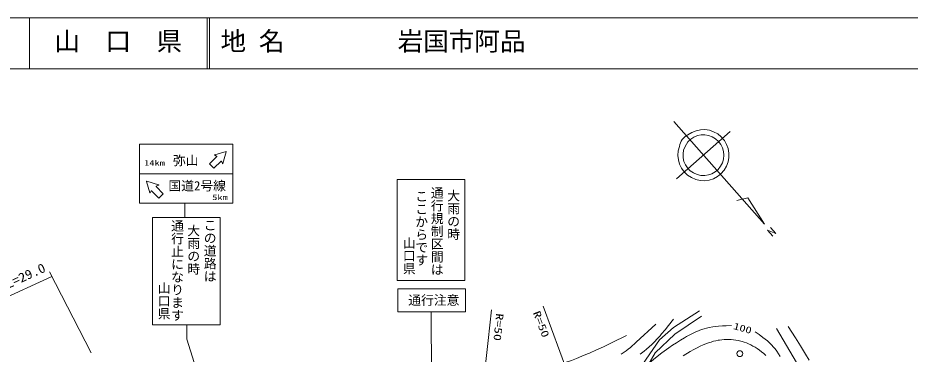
# Model space of a CAD drawing. Units: millimetres, scale not verified. Extents: x 40000 to 680000, y 20000 to 380000.
# Drawn here: x 330744 to 505254, y 314182 to 380000 of the extents above; entities that cross this region are included whole.
import ezdxf
from ezdxf.enums import TextEntityAlignment as Align

# ---------------------------------------------------------------- set-up
doc = ezdxf.new("R2010")
doc.units = ezdxf.units.MM
doc.header["$LTSCALE"] = 1000
for name, color, linetype, lineweight in [('M-BGD', 7, 'Continuous', 13), ('M-BMK-LINE', 2, 'Continuous', 13), ('M-BMK-SRVR', 3, 'Continuous', 13), ('M-STR-HTXT', 7, 'Continuous', 13), ('M-STR-STRC', 7, 'Continuous', 13), ('M-TTL', 2, 'Continuous', 13), ('M-TTL-LINE', 7, 'Continuous', 13), ('M-TTL-TXT', 7, 'Continuous', 13)]:
    doc.layers.add(name, color=color, linetype=linetype, lineweight=lineweight)
doc.styles.add('@ＭＳ ゴシック', font='')
doc.styles.add('ＭＳ ゴシック', font='')
doc.styles.get('@ＭＳ ゴシック').set_extended_font_data('@MS Gothic')
doc.styles.get('ＭＳ ゴシック').set_extended_font_data('MS Gothic')

msp = doc.modelspace()

# ---------------------------------------------------------------- linework, layer by layer
at = {"layer": 'M-BGD'}
for p, q in [((458973, 319431), (464053, 322649)), ((464476, 321633), (459227, 318077)), ((456264, 316976), (458973, 319431)), ((459227, 318077), (455417, 314436)), ((459227, 318077), (455417, 314436)), ((450506, 308679), (456264, 316976)), ((455417, 314436), (452030, 308763))]:
    msp.add_line(p, q, dxfattribs=at)
for points in [[(448714, 314170), (448945, 314303), (449322, 314541), (449697, 314802), (450134, 315133), (450560, 315482), (451701, 316498), (455517, 320043)], [(452471, 314175), (452995, 314574), (453214, 314749), (453712, 315166), (454205, 315604), (454728, 316099), (455238, 316608), (455796, 317197), (456340, 317800), (456636, 318139), (457332, 318965), (458018, 319812), (458997, 321050)], [(454270, 312515), (455472, 313475), (456685, 314420), (458068, 315435), (458793, 315933), (459537, 316419), (460309, 316899), (461091, 317362), (461535, 317615), (462167, 317962), (462817, 318295), (463314, 318530), (463829, 318750), (464006, 318820), (464475, 318991), (464961, 319146), (465453, 319282), (465959, 319401), (466666, 319533), (467230, 319611), (467796, 319669), (468544, 319721), (469293, 319753), (470315, 319779)], [(485488, 312994), (484775, 314208), (483823, 315780), (482848, 317351), (481420, 319617)], [(428926, 310255), (430738, 310637), (432553, 311042), (433661, 311307), (434772, 311595), (436183, 311998), (437097, 312287), (438005, 312594), (438991, 312951), (439971, 313327), (441075, 313773), (442180, 314241), (442565, 314409), (443916, 315014), (445268, 315642), (447341, 316636), (449406, 317649), (449755, 317821)], [(474952, 318547), (475715, 318019), (476471, 317472), (476921, 317123), (477355, 316759), (477843, 316310), (478174, 315970), (478490, 315617), (478824, 315212), (479149, 314786), (479512, 314273), (479860, 313746)], [(479083, 319210), (483021, 312548)], [(460874, 313874), (462258, 314700), (462940, 315083), (463628, 315447), (464197, 315726), (464780, 315991), (465295, 316204), (465826, 316401), (466306, 316558), (466800, 316699), (467262, 316811), (467729, 316902), (467984, 316943), (468439, 317001), (468898, 317038), (469359, 317056), (469822, 317053), (470276, 317031), (470738, 316989), (471188, 316927), (471634, 316846), (472387, 316659), (472809, 316527), (473234, 316372), (473661, 316194), (474080, 315997), (474509, 315773), (474929, 315531), (475356, 315261), (475774, 314973), (476197, 314657), (476616, 314319), (477038, 313952)]]:
    msp.add_lwpolyline(points, dxfattribs=at)
msp.add_circle((471942, 314282), 574, dxfattribs=at)
at = {"layer": 'M-BMK-LINE'}
msp.add_line((441786, 301059), (433512, 323547), dxfattribs=at)
msp.add_lwpolyline([(423394, 322880), (422729, 316881), (420704, 298603)], dxfattribs=at)
at = {"layer": 'M-BMK-SRVR'}
for p, q in [((476755, 339643), (459026, 359699)), ((459589, 348493), (470078, 357765)), ((461223, 354851), (461777, 355710)), ((473530, 344801), (471369, 344225)), ((476755, 339643), (473530, 344801)), ((477943, 338957), (478965, 337800)), ((478965, 337800), (477340, 338430)), ((477340, 338430), (478372, 337274))]:
    msp.add_line(p, q, dxfattribs=at)
for centre, radius, start, end in [((464833, 353129), 5000, 159.85956, 127.67688), ((463207, 354321), 3113, 117.3371, 170.19937), ((464833, 353129), 4000, 154.50684, 139.819)]:
    msp.add_arc(centre, radius, start, end, dxfattribs=at)
at = {"layer": 'M-STR-HTXT'}
for p, q in [((336904, 330274), (345104, 314439)), ((313658, 318549), (337364, 329386))]:
    msp.add_line(p, q, dxfattribs=at)
at = {"layer": 'M-STR-STRC'}
for p, q in [((372802, 355258), (354562, 355258)), ((354562, 349498), (354562, 355258)), ((354562, 355258), (372802, 355258)), ((372802, 355258), (372802, 349498)), ((368211, 351428), (369630, 352847)), ((369621, 352916), (369242, 353125)), ((369251, 353204), (371454, 353857)), ((371508, 353803), (370831, 351487)), ((368211, 351428), (369077, 350562)), ((370484, 351969), (369077, 350562)), ((370750, 351482), (370555, 351955)), ((372802, 349498), (354562, 349498)), ((354562, 343738), (354562, 349498)), ((354562, 349498), (372802, 349498)), ((372802, 349498), (372802, 343738)), ((356546, 345761), (355894, 347965)), ((355947, 348018), (358264, 347342)), ((404940, 328574), (404940, 348374)), ((404940, 348374), (418163, 348374)), ((418163, 348374), (418163, 328574)), ((356835, 346131), (356626, 345753)), ((358322, 344722), (356903, 346141)), ((357782, 346995), (359189, 345588)), ((358268, 347260), (357796, 347066)), ((358322, 344722), (359189, 345588)), ((372802, 343738), (354562, 343738)), ((363395, 343738), (363395, 340942)), ((357059, 319937), (357059, 340942)), ((357059, 340942), (370281, 340942)), ((370281, 340942), (370281, 319937)), ((404940, 328574), (418163, 328574)), ((405057, 322447), (405057, 326965)), ((405057, 326965), (418279, 326965)), ((418279, 326965), (418279, 322447)), ((405057, 322447), (418279, 322447)), ((411551, 322447), (411551, 318177)), ((357059, 319937), (370281, 319937)), ((363801, 319937), (363801, 317116)), ((411551, 318177), (411852, 301015)), ((363801, 317116), (368283, 302925))]:
    msp.add_line(p, q, dxfattribs=at)
for centre, start, end in [((369263, 353163), 106.50226, 241.11285), ((369600, 352878), 315, 61.11285), ((371466, 353815), 343.71979, 106.50226), ((370515, 351938), 22.39017, 135), ((370790, 351499), 202.39014, 343.71979), ((355935, 347977), 73.71979, 196.50226), ((358252, 347300), 292.39014, 73.71979), ((356588, 345773), 196.50226, 331.11285), ((356873, 346110), 45, 151.11285), ((357812, 347026), 112.39014, 225)]:
    msp.add_arc(centre, 43.2, start, end, dxfattribs=at)
at = {"layer": 'M-TTL'}
msp.add_line((680000, 380000), (40000, 380000), dxfattribs=at)
at = {"layer": 'M-TTL-LINE'}
for p, q in [((333000, 380000), (333000, 370000)), ((367750, 380000), (367750, 370000)), ((368250, 380000), (368250, 370000)), ((40000, 370000), (680000, 370000))]:
    msp.add_line(p, q, dxfattribs=at)

# ---------------------------------------------------------------- texts
at = {"layer": 'M-BGD', "style": 'ＭＳ ゴシック', "width": 1.35}
for s, height, rotation, p in [('R=50', 1466, 264.4, (423854, 322263)), ('R=50', 1466, 291.1, (431037, 322151)), ('100', 1320, 344.3, (470456, 318742))]:
    msp.add_text(s, height=height, rotation=rotation, dxfattribs=at).set_placement(p, align=Align.BOTTOM_LEFT)
at = {"layer": 'M-STR-HTXT', "style": 'ＭＳ ゴシック', "width": 1.1}
msp.add_text('ガ－ドパイプ L=29.0', height=1833, rotation=24.7, dxfattribs=at).set_placement((312876, 319011), align=Align.BOTTOM_LEFT)
at = {"layer": 'M-STR-STRC', "style": 'ＭＳ ゴシック'}
for s, p in [('弥山', (361065, 350614)), ('国道2号線', (360192, 345666)), ('通行注意', (407096, 323284))]:
    msp.add_text(s, height=1833, dxfattribs=at).set_placement(p, align=Align.BOTTOM_LEFT)
at = {"layer": 'M-STR-STRC', "style": 'ＭＳ ゴシック', "width": 1.35}
for s, p in [('14km', (355449, 350723)), ('5km', (368758, 344003))]:
    msp.add_text(s, height=1100, dxfattribs=at).set_placement(p, align=Align.BOTTOM_LEFT)
at = {"layer": 'M-STR-STRC', "style": '@ＭＳ ゴシック'}
for s, p in [('ここからです', (408224, 346358)), ('通行規制区間は', (411260, 347009)), ('大雨の時', (414470, 346445)), ('通行止になります', (360472, 340555)), ('大雨の時', (363636, 339643)), ('この道路は', (366855, 340690)), ('山口県', (405795, 337207)), ('山口県', (357856, 328386))]:
    msp.add_text(s, height=1833, rotation=270, dxfattribs=at).set_placement(p, align=Align.BOTTOM_LEFT)
at = {"layer": 'M-TTL-TXT', "style": 'ＭＳ ゴシック'}
for s, p in [('山\u3000口\u3000県', (337875, 372500)), ('地 名', (370380, 372500)), ('岩国市阿品', (405024, 372500))]:
    msp.add_text(s, height=3666, dxfattribs=at).set_placement(p, align=Align.BOTTOM_LEFT)

doc.saveas('drawing.dxf')
